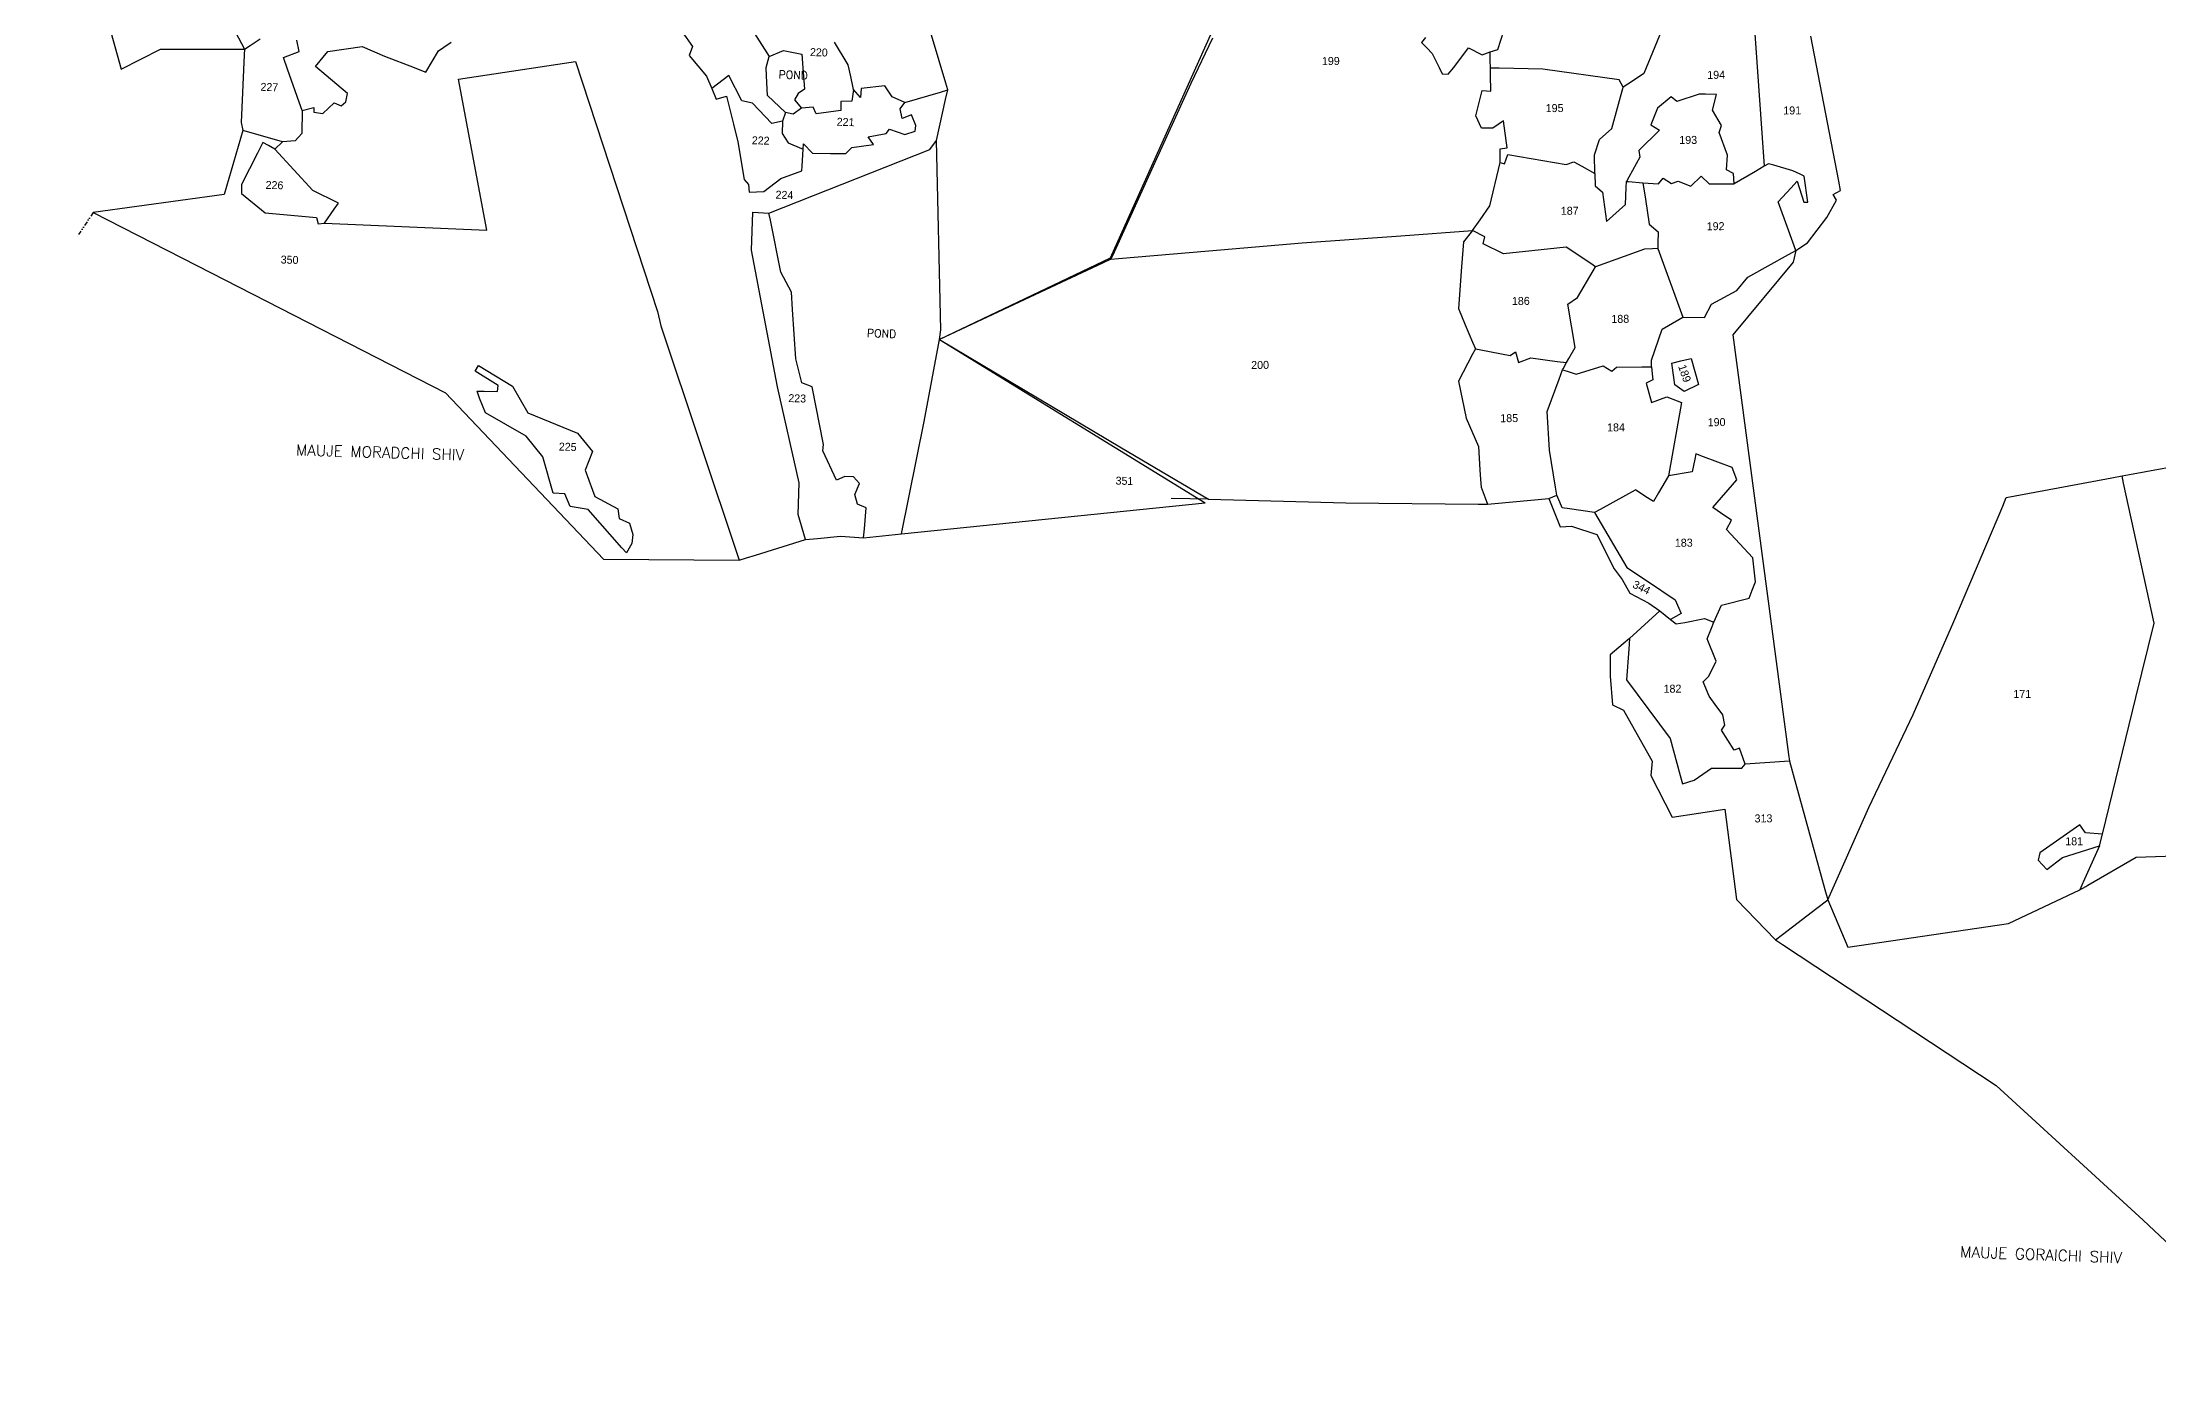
# Model space of a CAD drawing. Header units: metres. Extents: x 266596 to 272949, y 2129243 to 2134468.
# Drawn here: x 267059 to 269483, y 2130293 to 2131825 of the extents above; entities that cross this region are included whole.
import ezdxf

# ---------------------------------------------------------------- set-up
doc = ezdxf.new("R2010")
doc.units = ezdxf.units.M
doc.linetypes.add('DIVIDE', pattern=[1.25, 0.5, -0.25, 0, -0.25, 0, -0.25])
for name, color, linetype in [('OFF', 1, 'Continuous'), ('POLY_PARCEL', 6, 'Continuous'), ('POLY_WATER', 4, 'Continuous'), ('TEXT_MAPIN', 7, 'Continuous'), ('TEXT_MAPOUT', 7, 'Continuous'), ('TEXT_PARCEL', 7, 'Continuous'), ('V_BOUND_LINE', 7, 'Continuous'), ('V_DIVIDE_LINE', 7, 'DIVIDE')]:
    doc.layers.add(name, color=color, linetype=linetype)
doc.styles.get("Standard").update_dxf_attribs({"font": 'simplex.shx'})
doc.styles.add('TEXT_MAP', font='')
doc.styles.get('TEXT_MAP').set_extended_font_data('Kruti Dev 050')

msp = doc.modelspace()

# ---------------------------------------------------------------- linework, layer by layer
at = {"layer": 'OFF'}
msp.add_line((267325.7, 2131703), (267334.3, 2131711.5), dxfattribs=at)
at = {"layer": 'POLY_PARCEL'}
for p, q in [((267160.5, 2132065.6), (267290.9, 2131817.7)), ((268094.1, 2131778.5), (268070.1, 2131859)), ((268918.6, 2131850.7), (268893.6, 2131789.5)), ((267290.9, 2131817.7), (267297.2, 2131821.8)), ((267297.2, 2131821.8), (267309, 2131829.3)), ((267353.6, 2131815), (267351, 2131827.8)), ((267386.3, 2131815), (267425.5, 2131820.6)), ((267425.5, 2131820.6), (267451.3, 2131809.7)), ((267519, 2131819.7), (267527.6, 2131825.5)), ((267792.2, 2131837.3), (267804, 2131820.5)), ((267874.8, 2131835.6), (267891.9, 2131809.1)), ((267982.3, 2131799.7), (267966.6, 2131825.6)), ((268398.8, 2131837.4), (268282.1, 2131578.1)), ((268399.3, 2131830.1), (268374.6, 2131778.2)), ((268643.5, 2131830.9), (268639, 2131825.3)), ((268639, 2131825.3), (268644.9, 2131819.1)), ((268726.2, 2131817.3), (268733.3, 2131838.6)), ((269020.7, 2131835), (269031.2, 2131683.4)), ((269116.7, 2131666.3), (269084.7, 2131832.6)), ((267335.5, 2131808), (267353.6, 2131815)), ((267340.1, 2131794.8), (267335.5, 2131808)), ((267372.2, 2131797.8), (267386.3, 2131815)), ((267409, 2131766.9), (267372.2, 2131797.8)), ((267451.3, 2131809.7), (267485.3, 2131796.5)), ((267485.3, 2131796.5), (267491.7, 2131794)), ((267498.6, 2131791.3), (267512.9, 2131815.6)), ((267512.9, 2131815.6), (267519, 2131819.7)), ((267535.8, 2131783.1), (267670, 2131803.3)), ((267670, 2131803.3), (267764, 2131517)), ((267804, 2131820.5), (267800, 2131810.1)), ((267800, 2131810.1), (267820, 2131786.8)), ((267985.1, 2131786.3), (267982.3, 2131799.7)), ((268644.9, 2131819.1), (268651.2, 2131812.5)), ((268651.2, 2131812.5), (268659, 2131796.5)), ((268659, 2131796.5), (268662.5, 2131789.4)), ((268669.3, 2131788.8), (268675.8, 2131796.4)), ((268675.8, 2131796.4), (268692.5, 2131819.1)), ((268692.5, 2131819.1), (268708.5, 2131811.2)), ((268708.5, 2131811.2), (268717.5, 2131814.3)), ((268717.5, 2131814.3), (268726.2, 2131817.3)), ((268717.6, 2131804.9), (268717.5, 2131814.3)), ((268717.8, 2131795.9), (268717.6, 2131804.9)), ((267353.5, 2131756.9), (267340.1, 2131794.8)), ((267491.7, 2131794), (267498.6, 2131791.3)), ((267568.3, 2131610.4), (267535.8, 2131783.1)), ((267820, 2131786.8), (267826, 2131772.4)), ((267845.7, 2131787.2), (267826, 2131772.4)), ((267826, 2131772.4), (267831.1, 2131760.4)), ((267860.4, 2131758.3), (267845.7, 2131787.2)), ((267988.3, 2131771.2), (267985.1, 2131786.3)), ((267997.3, 2131772.5), (267996.2, 2131762.1)), ((268024.1, 2131775.5), (267997.3, 2131772.5)), ((268032.6, 2131762.9), (268024.1, 2131775.5)), ((268096.3, 2131770.9), (268094.1, 2131778.5)), ((268374.6, 2131778.2), (268329.8, 2131679.5)), ((268662.5, 2131789.4), (268669.3, 2131788.8)), ((268727.6, 2131795.7), (268717.8, 2131795.9)), ((268717.9, 2131788.1), (268717.8, 2131795.9)), ((268718.1, 2131769.6), (268717.9, 2131788.1)), ((268777.7, 2131794.6), (268727.6, 2131795.7)), ((268865.1, 2131782.4), (268777.7, 2131794.6)), ((268856.8, 2131726.7), (268869.9, 2131773.9)), ((268869.9, 2131773.9), (268865.1, 2131782.4)), ((268880.5, 2131780.9), (268869.9, 2131773.9)), ((268893.6, 2131789.5), (268880.5, 2131780.9)), ((267356.8, 2131747.4), (267353.5, 2131756.9)), ((267356.8, 2131747.4), (267370.1, 2131750.7)), ((267370.1, 2131750.7), (267370.3, 2131745.3)), ((267380.5, 2131744), (267393.7, 2131756.1)), ((267393.7, 2131756.1), (267401.4, 2131752.8)), ((267401.4, 2131752.8), (267407, 2131757.1)), ((267407, 2131757.1), (267409, 2131766.9)), ((267831.1, 2131760.4), (267843, 2131763.7)), ((267843, 2131763.7), (267850.8, 2131731.8)), ((267872.7, 2131755.8), (267860.4, 2131758.3)), ((267894.7, 2131732.4), (267872.7, 2131755.8)), ((267942, 2131751.3), (267928.8, 2131749.8)), ((267945.7, 2131743.5), (267942, 2131751.3)), ((267974, 2131757.7), (267973.7, 2131747.3)), ((267986.4, 2131758.1), (267974, 2131757.7)), ((267988.3, 2131771.2), (267986.4, 2131758.1)), ((267996.2, 2131762.1), (267988.3, 2131771.2)), ((268047.1, 2131756.6), (268032.6, 2131762.9)), ((268041.9, 2131749.1), (268047.1, 2131756.6)), ((268043.9, 2131738), (268041.9, 2131749.1)), ((268047.1, 2131756.6), (268087.8, 2131768.4)), ((268083.3, 2131712.8), (268093.8, 2131759.8)), ((268087.8, 2131768.4), (268096.3, 2131770.9)), ((268093.8, 2131759.8), (268096.3, 2131770.9)), ((268701, 2131741), (268708.5, 2131770.1)), ((268708.5, 2131770.1), (268718.1, 2131769.6)), ((268909.2, 2131749.9), (268901.6, 2131731)), ((268924.6, 2131763.1), (268909.2, 2131749.9)), ((268931.4, 2131757.6), (268924.6, 2131763.1)), ((268957, 2131766.1), (268931.4, 2131757.6)), ((268963.9, 2131766), (268957, 2131766.1)), ((268976.5, 2131765.7), (268963.9, 2131766)), ((268972.2, 2131747.6), (268976.5, 2131765.7)), ((267298.6, 2131721.6), (267289, 2131724.3)), ((267356.8, 2131747.4), (267356.7, 2131721)), ((267370.3, 2131745.3), (267380.5, 2131744)), ((267850.8, 2131731.8), (267855.7, 2131711.5)), ((267907.1, 2131735.2), (267894.7, 2131732.4)), ((267907.1, 2131735.2), (267906.7, 2131721)), ((267910.5, 2131744.9), (267907.1, 2131735.2)), ((267973.7, 2131747.3), (267945.7, 2131743.5)), ((268025.6, 2131721.1), (268029.5, 2131726.1)), ((268029.5, 2131726.1), (268047.3, 2131719.8)), ((268054.7, 2131742.3), (268043.9, 2131738)), ((268059.6, 2131730.2), (268054.7, 2131742.3)), ((268058.9, 2131723.5), (268059.6, 2131730.2)), ((268707.4, 2131727), (268701, 2131741)), ((268720.7, 2131727.1), (268707.4, 2131727)), ((268732.6, 2131735.3), (268720.7, 2131727.1)), ((268737.1, 2131704.5), (268732.6, 2131735.3)), ((268842.5, 2131714), (268856.8, 2131726.7)), ((268911.4, 2131724.9), (268887.7, 2131701.5)), ((268901.6, 2131731), (268911.4, 2131724.9)), ((268982.6, 2131730.2), (268972.2, 2131747.6)), ((268979.8, 2131722.1), (268982.6, 2131730.2)), ((267334.3, 2131711.5), (267298.6, 2131721.6)), ((267309, 2131704.6), (267305.8, 2131698.4)), ((267312, 2131710.6), (267309, 2131704.6)), ((267318.4, 2131707.1), (267312, 2131710.6)), ((267325.7, 2131703), (267318.4, 2131707.1)), ((267369.2, 2131655.5), (267325.7, 2131703)), ((267349, 2131712.4), (267334.3, 2131711.5)), ((267356.7, 2131721), (267349, 2131712.4)), ((267855.7, 2131711.5), (267863.3, 2131668.3)), ((267906.7, 2131721), (267913.7, 2131710.4)), ((267913.7, 2131710.4), (267928.7, 2131703.9)), ((267928.7, 2131703.9), (267930.6, 2131703.1)), ((267929.4, 2131683.7), (267930.6, 2131703.1)), ((267930.6, 2131703.1), (267931, 2131709.3)), ((267931, 2131709.3), (267941.2, 2131698.5)), ((267979.6, 2131698), (267986.6, 2131704.9)), ((267986.6, 2131704.9), (268011.3, 2131708.3)), ((268005.1, 2131717.3), (268025.6, 2131721.1)), ((268011.3, 2131708.3), (268005.1, 2131717.3)), ((268047.3, 2131719.8), (268058.9, 2131723.5)), ((268728.8, 2131687.8), (268729.1, 2131703.2)), ((268729.1, 2131703.2), (268737.1, 2131704.5)), ((268836.9, 2131696.6), (268842.5, 2131714)), ((268887.7, 2131701.5), (268888.8, 2131693.9)), ((268989.3, 2131696.1), (268979.8, 2131722.1)), ((268979.8, 2131722.1), (268979.8, 2131722.1)), ((267305.8, 2131698.4), (267287.6, 2131662.4)), ((267905.1, 2131669.4), (267929.1, 2131678.1)), ((267929.1, 2131678.1), (267929.4, 2131683.7)), ((267941.2, 2131698.5), (267961.9, 2131698.2)), ((267961.9, 2131698.2), (267979.6, 2131698)), ((268329.8, 2131679.5), (268286.9, 2131585.1)), ((268717.1, 2131638), (268728.8, 2131687.6)), ((268728.8, 2131687.8), (268733.9, 2131686.4)), ((268728.8, 2131687.6), (268728.8, 2131687.8)), ((268733.9, 2131686.4), (268737.6, 2131697)), ((268737.6, 2131697), (268804.7, 2131685.6)), ((268804.7, 2131685.6), (268813.4, 2131688.5)), ((268813.4, 2131688.5), (268822.3, 2131683.5)), ((268822.3, 2131683.5), (268837.5, 2131675)), ((268837.5, 2131675), (268836.9, 2131696.6)), ((268888.8, 2131693.9), (268876.2, 2131670.8)), ((268988.2, 2131679.5), (268989.3, 2131696.1)), ((268996.3, 2131675), (268988.2, 2131679.5)), ((269021.2, 2131677.6), (268997.1, 2131663.4)), ((269031.2, 2131683.4), (269021.2, 2131677.6)), ((269036.1, 2131686.3), (269031.2, 2131683.4)), ((269042.3, 2131684.5), (269036.1, 2131686.3)), ((269064.2, 2131678.2), (269042.3, 2131684.5)), ((269072.5, 2131674.2), (269064.2, 2131678.2)), ((267287.6, 2131662.4), (267287.3, 2131652.1)), ((267287.3, 2131652.1), (267314.5, 2131630.2)), ((267398.5, 2131641.1), (267369.2, 2131655.5)), ((267863.3, 2131668.3), (267867.9, 2131662.7)), ((267867.9, 2131662.7), (267869, 2131653.8)), ((267869, 2131653.8), (267885.6, 2131654.7)), ((267885.6, 2131654.7), (267905.1, 2131669.4)), ((268837.5, 2131675), (268837.9, 2131661.2)), ((268837.9, 2131661.2), (268846, 2131653.6)), ((268846, 2131653.6), (268850.8, 2131620)), ((268872.4, 2131639.8), (268873.3, 2131659)), ((268873.3, 2131659), (268873.6, 2131666.1)), ((268876.2, 2131670.8), (268873.6, 2131666.1)), ((268873.6, 2131666.1), (268875.8, 2131665.9)), ((268875.8, 2131665.9), (268892.5, 2131664.6)), ((268892.5, 2131664.6), (268895.3, 2131645.9)), ((268892.5, 2131664.6), (268910.4, 2131663.2)), ((268910.4, 2131663.2), (268915.6, 2131669.9)), ((268915.6, 2131669.9), (268925.1, 2131663.7)), ((268925.1, 2131663.7), (268932.8, 2131666.2)), ((268932.8, 2131666.2), (268947.2, 2131660.7)), ((268947.2, 2131660.7), (268959, 2131672.1)), ((268959, 2131672.1), (268968.2, 2131663.4)), ((268968.2, 2131663.4), (268997.1, 2131663.4)), ((268997.1, 2131663.4), (268996.3, 2131675)), ((269047.2, 2131642.5), (269062, 2131658.4)), ((269062, 2131658.4), (269069.1, 2131666.2)), ((269069.1, 2131666.2), (269076.7, 2131642.4)), ((269077.2, 2131672), (269072.5, 2131674.2)), ((269081.1, 2131642.3), (269077.2, 2131672)), ((269110.4, 2131650.9), (269118.8, 2131655.6)), ((269118.8, 2131655.6), (269116.7, 2131666.3)), ((267314.5, 2131630.2), (267373.2, 2131624.8)), ((267382.5, 2131618.3), (267393.6, 2131634.2)), ((267393.6, 2131634.2), (267398.5, 2131641.1)), ((267871.4, 2131587.4), (267873.2, 2131630.9)), ((267873.2, 2131630.9), (267891.4, 2131629.8)), ((268706, 2131622.2), (268717.1, 2131638)), ((268850.8, 2131620), (268872.4, 2131639.8)), ((268895.3, 2131645.9), (268899.6, 2131617.3)), ((269059.2, 2131610.1), (269047.2, 2131642.5)), ((269076.7, 2131642.4), (269081.1, 2131642.3)), ((269081.1, 2131642.3), (269081.1, 2131642.3)), ((269102.9, 2131624.6), (269114, 2131644.7)), ((269114, 2131644.7), (269110.4, 2131650.9)), ((267373.2, 2131624.8), (267375.3, 2131617.6)), ((267375.3, 2131617.6), (267382.5, 2131618.3)), ((267382.5, 2131618.3), (267568.3, 2131610.4)), ((268502, 2131595.8), (268615.3, 2131603.9)), ((268615.3, 2131603.9), (268697.2, 2131609.7)), ((268697.2, 2131609.7), (268686.8, 2131597)), ((268697.2, 2131609.7), (268706, 2131622.2)), ((268711.5, 2131602.7), (268697.2, 2131609.7)), ((268709.5, 2131594.7), (268711.5, 2131602.7)), ((268899.6, 2131617.3), (268910, 2131608.4)), ((268910, 2131608.4), (268909.6, 2131594.9)), ((269067.6, 2131587.1), (269059.2, 2131610.1)), ((269080.8, 2131595.7), (269102.9, 2131624.6)), ((267901.2, 2131430.7), (267871.4, 2131587.4)), ((268286.9, 2131585.1), (268283.2, 2131577)), ((268291.8, 2131577.7), (268395.3, 2131586.6)), ((268395.3, 2131586.6), (268502, 2131595.8)), ((268686.8, 2131597), (268684.7, 2131568.2)), ((268732.8, 2131583.2), (268709.5, 2131594.7)), ((268765.3, 2131586.6), (268732.8, 2131583.2)), ((268804.6, 2131590.7), (268765.3, 2131586.6)), ((268832.6, 2131571.9), (268804.6, 2131590.7)), ((268894.4, 2131588.3), (268838.1, 2131568.3)), ((268903.5, 2131588.8), (268894.4, 2131588.3)), ((268909.5, 2131589.2), (268903.5, 2131588.8)), ((268909.6, 2131594.9), (268909.5, 2131589.2)), ((268909.5, 2131589.2), (268938, 2131510.5)), ((269039.2, 2131571.3), (269055.6, 2131580.5)), ((269055.6, 2131580.5), (269067.6, 2131587.1)), ((269067.6, 2131587.1), (269064.5, 2131573.7)), ((269067.6, 2131587.1), (269080.8, 2131595.7)), ((268282.1, 2131578.1), (268086.8, 2131485.2)), ((268273.6, 2131572.5), (268190.2, 2131533.5)), ((268283.2, 2131577), (268273.6, 2131572.5)), ((268283.2, 2131577), (268291.8, 2131577.7)), ((268684.7, 2131568.2), (268681.2, 2131520.6)), ((268817.5, 2131533.1), (268835.5, 2131563.8)), ((268838.1, 2131568.3), (268832.6, 2131571.9)), ((268835.5, 2131563.8), (268838.1, 2131568.3)), ((269064.5, 2131573.7), (268995.3, 2131490.2)), ((268999.9, 2131541.3), (269012.5, 2131556.4)), ((269012.5, 2131556.4), (269039.2, 2131571.3)), ((268190.2, 2131533.5), (268086.8, 2131485.2)), ((268806.6, 2131525.3), (268817.5, 2131533.1)), ((268971, 2131525.6), (268999.9, 2131541.3)), ((267764, 2131517), (267767.6, 2131500.8)), ((268681.2, 2131520.6), (268689, 2131502)), ((268814.8, 2131475.7), (268806.6, 2131525.3)), ((268914.5, 2131496.7), (268933.4, 2131507.8)), ((268933.4, 2131507.8), (268938, 2131510.5)), ((268938, 2131510.5), (268962.9, 2131510.3)), ((268962.9, 2131510.3), (268971, 2131525.6)), ((267767.6, 2131500.8), (267857.4, 2131232.4)), ((268086.8, 2131485.2), (268391, 2131297.8)), ((268086.8, 2131485.2), (268295.2, 2131360.8)), ((268689, 2131502), (268697.3, 2131482)), ((268697.3, 2131482), (268700.5, 2131474.4)), ((268902.2, 2131461.4), (268914.5, 2131496.7)), ((268995.3, 2131490.2), (269059.1, 2131009.6)), ((268697.4, 2131468.3), (268681.4, 2131437.2)), ((268700.5, 2131474.4), (268697.4, 2131468.3)), ((268700.5, 2131474.4), (268706.7, 2131473.2)), ((268706.7, 2131473.2), (268740.4, 2131466.6)), ((268740.4, 2131466.6), (268746.3, 2131470.9)), ((268746.3, 2131470.9), (268749.9, 2131458.6)), ((268749.9, 2131458.6), (268764.2, 2131464)), ((268764.2, 2131464), (268794.3, 2131460)), ((268794.3, 2131460), (268805, 2131458.5)), ((268801, 2131451.3), (268805, 2131458.5)), ((268805, 2131458.5), (268807.6, 2131463.1)), ((268807.6, 2131463.1), (268814.8, 2131475.7)), ((268902.2, 2131453.7), (268902.2, 2131461.4)), ((268925.6, 2131458.1), (268935.9, 2131460.4)), ((268927.8, 2131441.5), (268925.6, 2131458.1)), ((268935.9, 2131460.4), (268947.8, 2131463.1)), ((268947.8, 2131463.1), (268956, 2131433.5)), ((267555.1, 2131448.6), (267559, 2131455.3)), ((267581.4, 2131432.4), (267555.1, 2131448.6)), ((267559, 2131455.3), (267597.7, 2131431.4)), ((268681.4, 2131437.2), (268690.1, 2131395.1)), ((268782.8, 2131402.7), (268796.5, 2131439.7)), ((268796.5, 2131439.7), (268800.4, 2131450.4)), ((268800.4, 2131450.4), (268801, 2131451.3)), ((268800.4, 2131450.4), (268805.7, 2131448.6)), ((268805.7, 2131448.6), (268816.1, 2131445.2)), ((268816.1, 2131445.2), (268846.9, 2131454.8)), ((268846.9, 2131454.8), (268856.7, 2131448.6)), ((268856.7, 2131448.6), (268862.3, 2131453.5)), ((268862.3, 2131453.5), (268891.2, 2131453.6)), ((268891.2, 2131453.6), (268902.2, 2131453.7)), ((268903.8, 2131438.8), (268896.1, 2131435.2)), ((268896.1, 2131435.2), (268902.3, 2131412.9)), ((268902.2, 2131453.7), (268903.1, 2131445.6)), ((268903.1, 2131445.6), (268903.8, 2131438.8)), ((268928.9, 2131433.2), (268927.8, 2131441.5)), ((268939.7, 2131425.3), (268928.9, 2131433.2)), ((268956, 2131433.5), (268939.7, 2131425.3)), ((267560.2, 2131418), (267557.2, 2131425.8)), ((267557.2, 2131425.8), (267565.2, 2131425.7)), ((267566.9, 2131401.1), (267560.2, 2131418)), ((267565.2, 2131425.7), (267580.8, 2131425.6)), ((267580.8, 2131425.6), (267581.4, 2131432.4)), ((267597.7, 2131431.4), (267615.4, 2131401)), ((267926, 2131321), (267901.2, 2131430.7)), ((268902.3, 2131412.9), (268919.7, 2131419.3)), ((268919.7, 2131419.3), (268931.7, 2131414.7)), ((268936.6, 2131412.8), (268921.6, 2131328.9)), ((268931.7, 2131414.7), (268936.6, 2131412.8)), ((267613.3, 2131374.3), (267566.9, 2131401.1)), ((267615.4, 2131401), (267672.4, 2131377.9)), ((268690.1, 2131395.1), (268704.1, 2131362.3)), ((268785.6, 2131358.4), (268782.8, 2131402.7)), ((267632.5, 2131350.6), (267613.3, 2131374.3)), ((267672.4, 2131377.9), (267689.3, 2131356.7)), ((268295.2, 2131360.8), (268394.8, 2131302.1)), ((268704.1, 2131362.3), (268705.8, 2131335.9)), ((267644.4, 2131309), (267632.5, 2131350.6)), ((267689.3, 2131356.7), (267681.1, 2131335.5)), ((268705.8, 2131335.9), (268706.5, 2131324.7)), ((268792.3, 2131316), (268785.6, 2131358.4)), ((268951.9, 2131347.9), (268949, 2131333.6)), ((268953.1, 2131354), (268951.9, 2131347.9)), ((268961.7, 2131350.8), (268953.1, 2131354)), ((268994.8, 2131338.6), (268961.7, 2131350.8)), ((268999.9, 2131324.3), (268994.8, 2131338.6)), ((269449.7, 2131330.4), (269528.7, 2131345.1)), ((267681.1, 2131335.5), (267689.4, 2131312.3)), ((267689.4, 2131312.3), (267692, 2131305.3)), ((267924.9, 2131284.5), (267926, 2131321)), ((268706.5, 2131324.7), (268707.1, 2131315.8)), ((268707.1, 2131315.8), (268711.6, 2131303.8)), ((268793.7, 2131306.8), (268792.3, 2131316)), ((268883.7, 2131312.6), (268872.6, 2131306.5)), ((268883.9, 2131312.7), (268883.7, 2131312.6)), ((268895.9, 2131305), (268883.9, 2131312.7)), ((268921.6, 2131328.9), (268910.1, 2131309.3)), ((268949, 2131333.6), (268921.6, 2131328.9)), ((268972.5, 2131292.5), (268999.9, 2131324.3)), ((269318.8, 2131306), (269429.3, 2131326.6)), ((269429.3, 2131326.6), (269441.1, 2131328.8)), ((269441.1, 2131328.8), (269449.7, 2131330.4)), ((269442.9, 2131320.4), (269441.1, 2131328.8)), ((269478.1, 2131160.3), (269442.9, 2131320.4)), ((267657.6, 2131308.1), (267644.4, 2131309)), ((267663.9, 2131293.9), (267657.6, 2131308.1)), ((267684.3, 2131290.5), (267663.9, 2131293.9)), ((267722.9, 2131246.6), (267684.3, 2131290.5)), ((267692, 2131305.3), (267718.3, 2131290.9)), ((267718.3, 2131290.9), (267719.8, 2131279.9)), ((268711.6, 2131303.8), (268714.3, 2131296.5)), ((268784.7, 2131302.9), (268793.7, 2131306.8)), ((268797.2, 2131298.9), (268793.7, 2131306.8)), ((268800, 2131292.4), (268797.2, 2131298.9)), ((268808.3, 2131291.1), (268800, 2131292.4)), ((268836.9, 2131286.8), (268808.3, 2131291.1)), ((268843.6, 2131290.5), (268836.9, 2131286.8)), ((268872.6, 2131306.5), (268843.6, 2131290.5)), ((268904.4, 2131299.6), (268895.9, 2131305)), ((268910.1, 2131309.3), (268904.4, 2131299.6)), ((268986.3, 2131283.2), (268972.5, 2131292.5)), ((269248.5, 2131162), (269304.5, 2131294.3)), ((269304.5, 2131294.3), (269308.6, 2131304.1)), ((269308.6, 2131304.1), (269318.8, 2131306)), ((267719.8, 2131279.9), (267731.9, 2131274.6)), ((267731.9, 2131274.6), (267735.6, 2131261.8)), ((267933.4, 2131255.9), (267924.9, 2131284.5)), ((268836.9, 2131286.8), (268874.1, 2131223.8)), ((268994, 2131278), (268986.3, 2131283.2)), ((268988.1, 2131267.4), (268994, 2131278)), ((269018.2, 2131234.9), (268988.1, 2131267.4)), ((267728.3, 2131240.6), (267722.9, 2131246.6)), ((267734.4, 2131251.4), (267728.3, 2131240.6)), ((267735.6, 2131261.8), (267734.4, 2131251.4)), ((268874.1, 2131223.8), (268897.6, 2131208.2)), ((269021.2, 2131207.6), (269018.2, 2131234.9)), ((268897.6, 2131208.2), (268929.4, 2131187)), ((269014, 2131188.9), (269017.5, 2131198)), ((269017.5, 2131198), (269021.2, 2131207.6)), ((268911.7, 2131174.3), (268924.1, 2131164.4)), ((268936.2, 2131171.3), (268924.1, 2131164.4)), ((268929.4, 2131187), (268936.2, 2131171.3)), ((268973.6, 2131161.3), (268982.6, 2131180.6)), ((268982.6, 2131180.6), (269014, 2131188.9)), ((268877.2, 2131142.5), (268876.2, 2131130.5)), ((268924.1, 2131164.4), (268930.5, 2131159.2)), ((268930.5, 2131159.2), (268940.3, 2131161)), ((268940.3, 2131161), (268963.1, 2131165.4)), ((268963.1, 2131165.4), (268973.6, 2131161.3)), ((268966, 2131142.3), (268970.9, 2131154.5)), ((268976.2, 2131116.6), (268966, 2131142.3)), ((268970.9, 2131154.5), (268973.6, 2131161.3)), ((269201.9, 2131055.6), (269248.5, 2131162)), ((269457.1, 2131074.9), (269478.1, 2131160.3)), ((268876.2, 2131130.5), (268873.5, 2131095.1)), ((268873.5, 2131095.1), (268923.8, 2131028.1)), ((268961.4, 2131093.1), (268968, 2131099.4)), ((268968, 2131099.4), (268976.2, 2131116.6)), ((268968.1, 2131076.4), (268961.4, 2131093.1)), ((268975.1, 2131067.1), (268968.1, 2131076.4)), ((269418.6, 2130918.5), (269457.1, 2131074.9)), ((268984, 2131055.3), (268975.1, 2131067.1)), ((268986.4, 2131043.2), (268984, 2131055.3)), ((269151, 2130949), (269201.9, 2131055.6)), ((268923.8, 2131028.1), (268935, 2130985.8)), ((268982.5, 2131037.5), (268986.4, 2131043.2)), ((268996.8, 2131014.6), (268982.5, 2131037.5)), ((269003, 2131016.9), (268996.8, 2131014.6)), ((269007.2, 2131005), (269003, 2131016.9)), ((269005.6, 2130994.1), (269009.4, 2130998.8)), ((269009.4, 2130998.8), (269007.2, 2131005)), ((269060.1, 2131002.2), (269009.4, 2130998.8)), ((269059.1, 2131009.6), (269060.1, 2131002.2)), ((269060.1, 2131002.2), (269100.8, 2130855.3)), ((268935, 2130985.8), (268937.6, 2130976)), ((268937.6, 2130976), (268951.2, 2130980.5)), ((268951.2, 2130980.5), (268970.9, 2130994)), ((268970.9, 2130994), (269005.6, 2130994.1)), ((269104.2, 2130843.1), (269151, 2130949)), ((269392.8, 2130929.3), (269346.8, 2130897)), ((269399.2, 2130919.9), (269392.8, 2130929.3)), ((269373.1, 2130891.7), (269415.4, 2130905)), ((269415.4, 2130905), (269396.7, 2130863.5)), ((269418.6, 2130918.5), (269399.2, 2130919.9)), ((269415.4, 2130905), (269418.6, 2130918.5)), ((269346.8, 2130897), (269345.1, 2130888.6)), ((269345.1, 2130888.6), (269345.1, 2130888.6)), ((269345.1, 2130888.6), (269355, 2130878.2)), ((269355, 2130878.2), (269373.1, 2130891.7)), ((269402.1, 2130860.2), (269457.2, 2130892)), ((269457.2, 2130892), (269614.1, 2130897.9)), ((269100.8, 2130855.3), (269104.2, 2130843.1)), ((269311.1, 2130816.3), (269392.7, 2130854.7)), ((269396.3, 2130862.8), (269392.7, 2130854.7)), ((269392.7, 2130854.7), (269399.5, 2130858.6)), ((269396.7, 2130863.5), (269396.3, 2130862.8)), ((269399.5, 2130858.6), (269402.1, 2130860.2)), ((269052.2, 2130803.6), (269091.6, 2130833.6)), ((269091.6, 2130833.6), (269104.2, 2130843.1)), ((269104.2, 2130843.1), (269127.2, 2130788.9)), ((269044.3, 2130797.5), (269052.2, 2130803.6)), ((269127.2, 2130788.9), (269311.1, 2130816.3))]:
    msp.add_line(p, q, dxfattribs=at)
at = {"layer": 'POLY_WATER'}
for p, q in [((267888.2, 2131796.7), (267891.9, 2131809.1)), ((267888.6, 2131786.9), (267888.2, 2131796.7)), ((267891.9, 2131809.1), (267908.1, 2131816)), ((267908.1, 2131816), (267929, 2131811.9)), ((267929, 2131811.9), (267930.3, 2131796.3)), ((267889.8, 2131764.6), (267888.6, 2131786.9)), ((267930.3, 2131796.3), (267932.3, 2131771.8)), ((267910.5, 2131744.9), (267889.8, 2131764.6)), ((267928.8, 2131749.8), (267919.3, 2131743.1)), ((267924.8, 2131766.6), (267920.9, 2131759.4)), ((267920.9, 2131759.4), (267928.8, 2131749.8)), ((267932.3, 2131771.8), (267924.8, 2131766.6)), ((267919.3, 2131743.1), (267910.5, 2131744.9)), ((267891.4, 2131629.8), (268075.9, 2131702.5)), ((268075.9, 2131702.5), (268083.3, 2131712.8)), ((268088.2, 2131496), (268083.3, 2131712.8)), ((267893.1, 2131621.7), (267891.4, 2131629.8)), ((267905.3, 2131562.1), (267893.1, 2131621.7)), ((267917.2, 2131539.4), (267905.3, 2131562.1)), ((267918.6, 2131519.2), (267917.2, 2131539.4)), ((267922.4, 2131463), (267918.6, 2131519.2)), ((268069.1, 2131391.3), (268086.8, 2131485.2)), ((268086.8, 2131485.2), (268088.2, 2131496)), ((267929.3, 2131435.3), (267922.4, 2131463)), ((267941.1, 2131430.9), (267929.3, 2131435.3)), ((267954, 2131364.6), (267941.1, 2131430.9)), ((268043.3, 2131262.3), (268069.1, 2131391.3)), ((267953.4, 2131357.5), (267954, 2131364.6)), ((267968.7, 2131324), (267953.4, 2131357.5)), ((267978.4, 2131328.1), (267968.7, 2131324)), ((267988.2, 2131327.8), (267978.4, 2131328.1)), ((267995.1, 2131320.2), (267988.2, 2131327.8)), ((267989.9, 2131307.5), (267995.1, 2131320.2)), ((267993, 2131296.6), (267989.9, 2131307.5)), ((268003, 2131292.2), (267993, 2131296.6)), ((268000.8, 2131268.1), (268003, 2131292.2)), ((267999.9, 2131257.8), (268000.8, 2131268.1))]:
    msp.add_line(p, q, dxfattribs=at)
at = {"layer": 'V_BOUND_LINE'}
for p, q in [((267059.3, 2132118.2), (267149.6, 2131794.8)), ((267149.6, 2131794.8), (267194.6, 2131817.6)), ((267194.6, 2131817.6), (267290.9, 2131817.7)), ((267290.6, 2131810.9), (267287.1, 2131733.4)), ((267290.9, 2131817.7), (267290.6, 2131810.9)), ((267289, 2131724.3), (267267.5, 2131650.9)), ((267287.1, 2131733.4), (267289, 2131724.3)), ((267267.5, 2131650.9), (267117.6, 2131630.4)), ((267117.6, 2131630.4), (267252.7, 2131561.2)), ((267252.7, 2131561.2), (267520.9, 2131423.8)), ((267520.9, 2131423.8), (267701.9, 2131233.4)), ((268043.3, 2131262.3), (268391, 2131297.8)), ((268394.8, 2131302.1), (268352.1, 2131302.8)), ((268394.8, 2131302.1), (268552.3, 2131298)), ((268552.3, 2131298), (268703.8, 2131296.6)), ((268703.8, 2131296.6), (268714.3, 2131296.5)), ((268714.3, 2131296.5), (268723, 2131297.2)), ((268723, 2131297.2), (268784.7, 2131302.9)), ((268784.7, 2131302.9), (268797.7, 2131270.3)), ((268797.7, 2131270.3), (268810.8, 2131271.4)), ((268810.8, 2131271.4), (268839.6, 2131261.8)), ((267876, 2131238.2), (267933.4, 2131255.9)), ((267933.4, 2131255.9), (267947.2, 2131257.2)), ((267947.2, 2131257.2), (267973.4, 2131259.7)), ((267973.4, 2131259.7), (267984, 2131258.9)), ((267984, 2131258.9), (267999.9, 2131257.8)), ((267999.9, 2131257.8), (268043.3, 2131262.3)), ((268839.6, 2131261.8), (268859.4, 2131222.5)), ((267701.9, 2131233.4), (267857.4, 2131232.4)), ((267857.4, 2131232.4), (267865.7, 2131235)), ((267865.7, 2131235), (267876, 2131238.2)), ((268859.4, 2131222.5), (268868.7, 2131210.2)), ((268868.7, 2131210.2), (268877.6, 2131194.6)), ((268877.6, 2131194.6), (268899.2, 2131183.2)), ((268911.7, 2131174.3), (268877.2, 2131142.5)), ((268899.2, 2131183.2), (268911.7, 2131174.3)), ((268877.2, 2131142.5), (268869.8, 2131136.4)), ((268869.8, 2131136.4), (268854.8, 2131123.9)), ((268854.8, 2131123.9), (268854.9, 2131116.8)), ((268854.9, 2131116.8), (268854.9, 2131099.6)), ((268854.9, 2131099.6), (268857.7, 2131066.8)), ((268857.7, 2131066.8), (268870.1, 2131060.6)), ((268870.1, 2131060.6), (268903, 2131002.2)), ((268903, 2131002.2), (268901.5, 2130985.8)), ((268901.5, 2130985.8), (268925.8, 2130937.9)), ((268925.8, 2130937.9), (268986.4, 2130947)), ((268986.4, 2130947), (268999.7, 2130843.7)), ((268999.7, 2130843.7), (268999.7, 2130843.7)), ((268999.7, 2130843.7), (269044.3, 2130797.5)), ((269044.3, 2130797.5), (269052.4, 2130792.2)), ((269052.4, 2130792.2), (269297.1, 2130630.6)), ((269297.1, 2130630.6), (269465.3, 2130476.4)), ((269465.3, 2130476.4), (269660.6, 2130292.6))]:
    msp.add_line(p, q, dxfattribs=at)
at = {"layer": 'V_DIVIDE_LINE', "ltscale": 10}
msp.add_line((267117.6, 2131630.4), (267098.9, 2131602.4), dxfattribs=at)

# ---------------------------------------------------------------- texts
at = {"layer": 'TEXT_MAPIN'}
for p in [(267902.5, 2131784), (268003.7, 2131487.9)]:
    msp.add_text('POND', height=9.09, rotation=358.2787, dxfattribs=at).set_placement(p)
at = {"layer": 'TEXT_MAPOUT'}
for s, height, rotation, p in [('MAUJE MORADCHI SHIV', 12.625, 358.2787, (267349.7, 2131352.4)), ('MAUJE GORAICHI SHIV', 12.727, 357.8843, (269255.5, 2130434))]:
    msp.add_text(s, height=height, rotation=rotation, dxfattribs=at).set_placement(p)
at = {"layer": 'TEXT_PARCEL', "style": 'TEXT_MAP'}
for s, height, rotation, p in [('220', 9.09, 358.2787, (267938.4, 2131809.7)), ('199', 9.16, 0.4852, (268524.8, 2131799.3)), ('227', 9.09, 358.2787, (267309.1, 2131769.9)), ('194', 9.16, 0.4852, (268966.1, 2131783.5)), ('195', 9.16, 0.4852, (268781.1, 2131745.4)), ('191', 9.16, 0.4852, (269053.2, 2131742.7)), ('221', 9.09, 358.2787, (267969, 2131729.9)), ('222', 9.09, 358.2787, (267871.8, 2131708.7)), ('193', 9.16, 0.4852, (268934.1, 2131708.9)), ('226', 9.09, 358.2787, (267315, 2131657.6)), ('224', 9.09, 358.2787, (267899, 2131646.4)), ('187', 9.16, 0.4852, (268798.4, 2131627.8)), ('192', 9.16, 0.4852, (268965.5, 2131610.1)), ('350', 9.09, 358.2787, (267332.3, 2131572.1)), ('186', 9.16, 0.4852, (268742.4, 2131524.5)), ('188', 9.16, 0.4852, (268856.3, 2131504)), ('200', 9.16, 0.4852, (268443.8, 2131451.2)), ('189', 9.16, 288.9468, (268932.6, 2131454.4)), ('223', 9.09, 358.2787, (267913.6, 2131413.4)), ('185', 9.16, 0.4852, (268729.1, 2131390.3)), ('184', 9.16, 0.4852, (268851.4, 2131379.7)), ('190', 9.16, 0.4852, (268966.6, 2131385.7)), ('225', 9.09, 358.2787, (267650.8, 2131357.9)), ('351', 9.09, 358.2787, (268288.4, 2131318.9)), ('183', 9.16, 0.4852, (268929, 2131247.6)), ('344', 9.16, 333.935, (268879.7, 2131201.4)), ('182', 9.16, 0.4852, (268916.1, 2131080.4)), ('171', 9.16, 0.4852, (269316.7, 2131074.4)), ('313', 9.16, 0.4852, (269020.3, 2130931.9)), ('181', 9.16, 0.4852, (269376.1, 2130905.7))]:
    msp.add_text(s, height=height, rotation=rotation, dxfattribs=at).set_placement(p)

doc.saveas('drawing.dxf')
